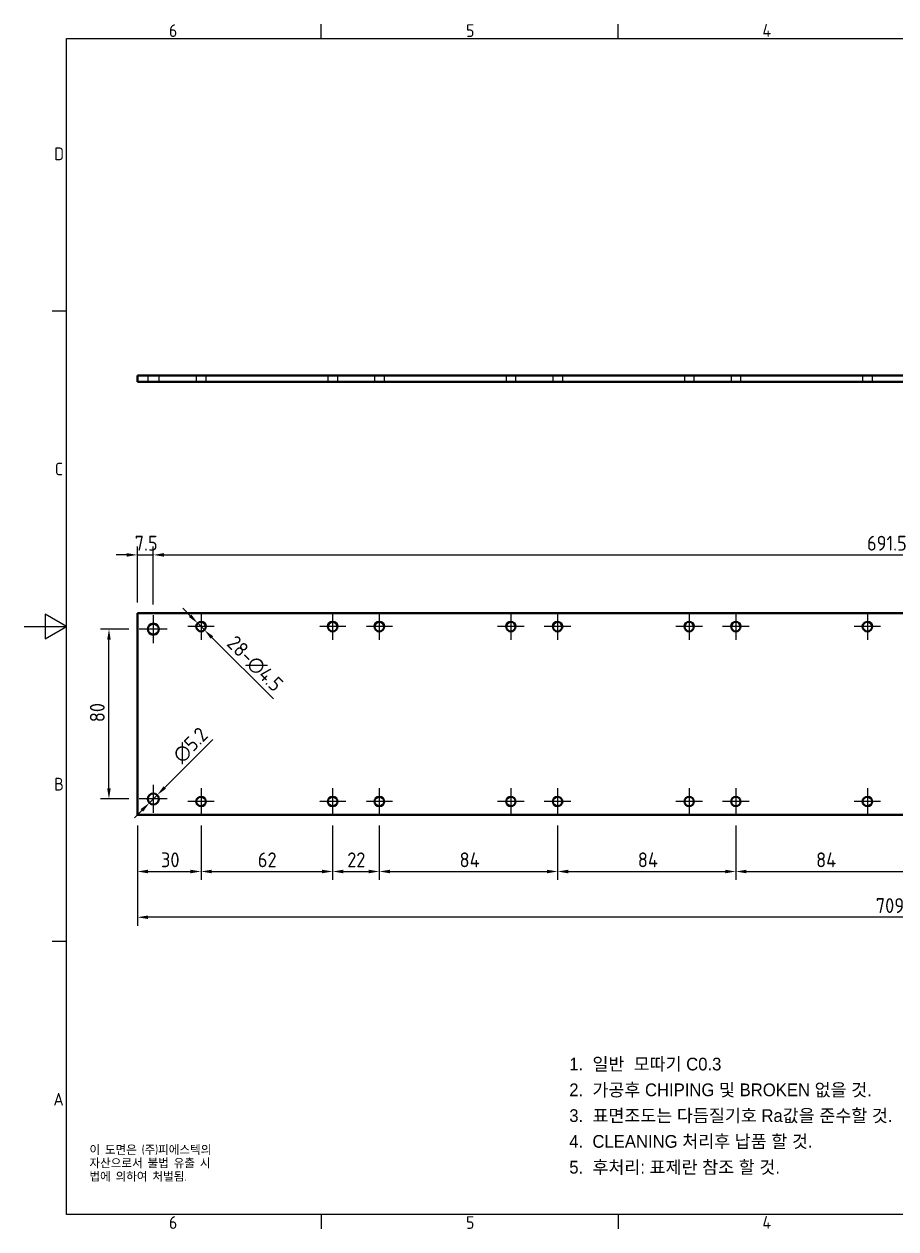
# Model space of a CAD drawing. Header units: millimetres. Extents: x 0 to 840, y 0 to 594.
# Drawn here: x 0 to 411, y 13 to 581 of the extents above; entities that cross this region are included whole.
import ezdxf

# ---------------------------------------------------------------- set-up
doc = ezdxf.new("R2010")
doc.units = ezdxf.units.MM
doc.header["$LTSCALE"] = 2
doc.linetypes.add('CHAIN', pattern=[0.7087, 0.4724, -0.0591, 0.1181, -0.0591])
doc.linetypes.add('DASHED', pattern=[0.2067, 0.1654, -0.0413])
doc.layers.get('0').update_dxf_attribs({"color": 3, "lineweight": 25, "true_color": 0x00ff00})
for name, color, linetype, lineweight, true_color in [('가려진 것(ISO)', 2, 'DASHED', 18, 0xffff00), ('가시적인 것(ISO)', 3, 'Continuous', 40, 0x00ff00), ('기호(ISO)', 5, 'Continuous', 25, 0x0000ff), ('중심 표식(ISO)', 1, 'Continuous', 25, 0xff0000), ('치수(ISO)', 2, 'Continuous', 25, 0xffff00)]:
    doc.layers.add(name, color=color, linetype=linetype, lineweight=lineweight, true_color=true_color)
doc.layers.add('경계(ISO)', color=7, linetype='Continuous', lineweight=25)
doc.styles.add('ISO Proportional', font='arial.ttf')
doc.styles.add('문자 텍스트_PSTEK_POSCO', font='isocp.shx')
doc.styles.add('치수 텍스트_PSTEK_POSCO', font='isocp.shx')
doc.dimstyles.new('치수_PSTEK_POSCO', dxfattribs={"dimscale": 2, "dimtxt": 3.5, "dimasz": 2.5, "dimexe": 2, "dimexo": 2.5, "dimgap": 1, "dimtad": 1, "dimrnd": 1e-08, "dimdsep": 46, "dimtxsty": '치수 텍스트_PSTEK_POSCO', "dimcen": 0.09, "dimdle": 10, "dimclrd": 7, "dimclre": 7, "dimclrt": 2, "dimadec": 1, "dimazin": 2, "dimtfac": 1, "dimtmove": 0, "dimatfit": 3, "dimfxl": 1, "dimtolj": 1, "dimlwd": -1, "dimlwe": -1, "dimarcsym": 0})

# ---------------------------------------------------------------- blocks, each defined once
blk = doc.blocks.new('경계 Default Border')
at = {"layer": '경계(ISO)'}
for p, q in [((70, 287), (70, 290.4)), ((140, 287), (140, 290.4)), ((10, 222.75), (6.6, 222.75)), ((10, 74.25), (6.6, 74.25)), ((70, 10), (70, 6.6)), ((140, 10), (140, 6.6))]:
    blk.add_line(p, q, dxfattribs=at)
at = {"layer": '경계(ISO)', "flags": 128}
for points in [[(10, 10), (10, 287), (410, 287), (410, 10), (10, 10)], [(0, 148.5), (10, 148.5), (5, 151.39), (5, 145.61), (10, 148.5)]]:
    blk.add_lwpolyline(points, dxfattribs=at)
at = {"layer": '경계(ISO)', "color": 2, "true_color": 0xffff00, "char_height": 3, "attachment_point": 7, "style": '문자 텍스트_PSTEK_POSCO'}
for s, insert in [('6', (34.14, 287.37)), ('5', (104.14, 287.37)), ('4', (173.97, 287.4)), ('D', (7.08, 258.35)), ('C', (7.24, 184.1)), ('B', (7.08, 109.85)), ('A', (6.91, 35.62)), ('6', (34.14, 6.57)), ('5', (104.14, 6.57)), ('4', (173.97, 6.6))]:
    blk.add_mtext(s, dxfattribs=dict(at, insert=insert))
blk = doc.blocks.new('*D22')
at = {"layer": 'Defpoints', "color": 0, "transparency": 16777216}
for p in [(60.89, 330.73), (53.39, 303.23), (60.89, 302.33)]:
    blk.add_point(p, dxfattribs=at)
at = {"layer": '치수(ISO)', "color": 7, "transparency": 16777216}
for p, q in [((48.39, 330.73), (43.39, 330.73)), ((53.39, 308.23), (53.39, 334.73)), ((53.39, 330.73), (60.89, 330.73)), ((60.89, 307.33), (60.89, 334.73)), ((65.89, 330.73), (70.89, 330.73))]:
    blk.add_line(p, q, dxfattribs=at)
for points in [[(48.39, 331.56), (48.39, 329.9), (53.39, 330.73)], [(65.89, 331.56), (65.89, 329.9), (60.89, 330.73)]]:
    blk.add_solid(points, dxfattribs=at)
at = {"layer": '치수(ISO)', "color": 2, "transparency": 16777216, "insert": (52.1, 336.23), "char_height": 7, "attachment_point": 4, "style": '치수 텍스트_PSTEK_POSCO'}
blk.add_mtext('\\A1;7.5', dxfattribs=at)
blk = doc.blocks.new('*D23')
at = {"layer": 'Defpoints', "color": 0, "transparency": 16777216}
for p in [(752.39, 330.73), (60.89, 302.33), (752.39, 297.33)]:
    blk.add_point(p, dxfattribs=at)
at = {"layer": '치수(ISO)', "color": 7, "transparency": 16777216}
for p, q in [((60.89, 307.33), (60.89, 334.73)), ((65.89, 330.73), (747.39, 330.73)), ((752.39, 302.33), (752.39, 334.73))]:
    blk.add_line(p, q, dxfattribs=at)
for points in [[(65.89, 331.56), (65.89, 329.9), (60.89, 330.73)], [(747.39, 331.56), (747.39, 329.9), (752.39, 330.73)]]:
    blk.add_solid(points, dxfattribs=at)
at = {"layer": '치수(ISO)', "color": 2, "transparency": 16777216, "insert": (397.19, 336.23), "char_height": 7, "attachment_point": 4, "style": '치수 텍스트_PSTEK_POSCO'}
blk.add_mtext('\\A1;691.5', dxfattribs=at)
blk = doc.blocks.new('*D25')
at = {"layer": 'Defpoints', "color": 0, "transparency": 16777216}
for p in [(53.39, 208.23), (83.39, 208.28), (83.39, 181.54)]:
    blk.add_point(p, dxfattribs=at)
at = {"layer": '치수(ISO)', "color": 7, "transparency": 16777216}
for p, q in [((53.39, 203.23), (53.39, 177.54)), ((83.39, 203.28), (83.39, 177.54)), ((58.39, 181.54), (78.39, 181.54))]:
    blk.add_line(p, q, dxfattribs=at)
for points in [[(58.39, 182.37), (58.39, 180.7), (53.39, 181.54)], [(78.39, 182.37), (78.39, 180.7), (83.39, 181.54)]]:
    blk.add_solid(points, dxfattribs=at)
at = {"layer": '치수(ISO)', "color": 2, "transparency": 16777216, "insert": (64.52, 187.04), "char_height": 7, "attachment_point": 4, "style": '치수 텍스트_PSTEK_POSCO'}
blk.add_mtext('\\A1;30', dxfattribs=at)
blk = doc.blocks.new('*D26')
at = {"layer": 'Defpoints', "color": 0, "transparency": 16777216}
for p in [(83.39, 208.28), (145.39, 208.28), (145.39, 181.54)]:
    blk.add_point(p, dxfattribs=at)
at = {"layer": '치수(ISO)', "color": 7, "transparency": 16777216}
for p, q in [((83.39, 203.28), (83.39, 177.54)), ((145.39, 203.28), (145.39, 177.54)), ((88.39, 181.54), (140.39, 181.54))]:
    blk.add_line(p, q, dxfattribs=at)
for points in [[(88.39, 182.37), (88.39, 180.7), (83.39, 181.54)], [(140.39, 182.37), (140.39, 180.7), (145.39, 181.54)]]:
    blk.add_solid(points, dxfattribs=at)
at = {"layer": '치수(ISO)', "color": 2, "transparency": 16777216, "insert": (110.14, 187.04), "char_height": 7, "attachment_point": 4, "style": '치수 텍스트_PSTEK_POSCO'}
blk.add_mtext('\\A1;62', dxfattribs=at)
blk = doc.blocks.new('*D27')
at = {"layer": 'Defpoints', "color": 0, "transparency": 16777216}
for p in [(145.39, 208.28), (167.39, 208.28), (167.39, 181.54)]:
    blk.add_point(p, dxfattribs=at)
at = {"layer": '치수(ISO)', "color": 7, "transparency": 16777216}
for p, q in [((145.39, 203.28), (145.39, 177.54)), ((167.39, 203.28), (167.39, 177.54)), ((150.39, 181.54), (162.39, 181.54))]:
    blk.add_line(p, q, dxfattribs=at)
for points in [[(150.39, 182.37), (150.39, 180.7), (145.39, 181.54)], [(162.39, 182.37), (162.39, 180.7), (167.39, 181.54)]]:
    blk.add_solid(points, dxfattribs=at)
at = {"layer": '치수(ISO)', "color": 2, "transparency": 16777216, "insert": (152.26, 187.04), "char_height": 7, "attachment_point": 4, "style": '치수 텍스트_PSTEK_POSCO'}
blk.add_mtext('\\A1;22', dxfattribs=at)
blk = doc.blocks.new('*D28')
at = {"layer": 'Defpoints', "color": 0, "transparency": 16777216}
for p in [(167.39, 208.28), (251.39, 208.28), (251.39, 181.54)]:
    blk.add_point(p, dxfattribs=at)
at = {"layer": '치수(ISO)', "color": 7, "transparency": 16777216}
for p, q in [((167.39, 203.28), (167.39, 177.54)), ((251.39, 203.28), (251.39, 177.54)), ((172.39, 181.54), (246.39, 181.54))]:
    blk.add_line(p, q, dxfattribs=at)
for points in [[(172.39, 182.37), (172.39, 180.7), (167.39, 181.54)], [(246.39, 182.37), (246.39, 180.7), (251.39, 181.54)]]:
    blk.add_solid(points, dxfattribs=at)
at = {"layer": '치수(ISO)', "color": 2, "transparency": 16777216, "insert": (205.21, 187.04), "char_height": 7, "attachment_point": 4, "style": '치수 텍스트_PSTEK_POSCO'}
blk.add_mtext('\\A1;84', dxfattribs=at)
blk = doc.blocks.new('*D29')
at = {"layer": 'Defpoints', "color": 0, "transparency": 16777216}
for p in [(251.39, 208.28), (335.39, 208.28), (335.39, 181.54)]:
    blk.add_point(p, dxfattribs=at)
at = {"layer": '치수(ISO)', "color": 7, "transparency": 16777216}
for p, q in [((251.39, 203.28), (251.39, 177.54)), ((335.39, 203.28), (335.39, 177.54)), ((256.39, 181.54), (330.39, 181.54))]:
    blk.add_line(p, q, dxfattribs=at)
for points in [[(256.39, 182.37), (256.39, 180.7), (251.39, 181.54)], [(330.39, 182.37), (330.39, 180.7), (335.39, 181.54)]]:
    blk.add_solid(points, dxfattribs=at)
at = {"layer": '치수(ISO)', "color": 2, "transparency": 16777216, "insert": (289.21, 187.04), "char_height": 7, "attachment_point": 4, "style": '치수 텍스트_PSTEK_POSCO'}
blk.add_mtext('\\A1;84', dxfattribs=at)
blk = doc.blocks.new('*D30')
at = {"layer": 'Defpoints', "color": 0, "transparency": 16777216}
for p in [(335.39, 208.28), (419.39, 208.28), (419.39, 181.54)]:
    blk.add_point(p, dxfattribs=at)
at = {"layer": '치수(ISO)', "color": 7, "transparency": 16777216}
for p, q in [((335.39, 203.28), (335.39, 177.54)), ((419.39, 203.28), (419.39, 177.54)), ((340.39, 181.54), (414.39, 181.54))]:
    blk.add_line(p, q, dxfattribs=at)
for points in [[(340.39, 182.37), (340.39, 180.7), (335.39, 181.54)], [(414.39, 182.37), (414.39, 180.7), (419.39, 181.54)]]:
    blk.add_solid(points, dxfattribs=at)
at = {"layer": '치수(ISO)', "color": 2, "transparency": 16777216, "insert": (373.21, 187.04), "char_height": 7, "attachment_point": 4, "style": '치수 텍스트_PSTEK_POSCO'}
blk.add_mtext('\\A1;84', dxfattribs=at)
blk = doc.blocks.new('*D37')
at = {"layer": 'Defpoints', "color": 0, "transparency": 16777216}
for p in [(39.99, 295.73), (54.29, 295.73), (54.29, 215.73)]:
    blk.add_point(p, dxfattribs=at)
at = {"layer": '치수(ISO)', "color": 7, "transparency": 16777216}
for p, q in [((49.29, 295.73), (35.99, 295.73)), ((39.99, 220.73), (39.99, 290.73)), ((49.29, 215.73), (35.99, 215.73))]:
    blk.add_line(p, q, dxfattribs=at)
for points in [[(39.15, 290.73), (40.82, 290.73), (39.99, 295.73)], [(39.15, 220.73), (40.82, 220.73), (39.99, 215.73)]]:
    blk.add_solid(points, dxfattribs=at)
at = {"layer": '치수(ISO)', "color": 2, "transparency": 16777216, "insert": (34.49, 251.88), "char_height": 7, "attachment_point": 4, "rotation": 90, "style": '치수 텍스트_PSTEK_POSCO'}
blk.add_mtext('\\A1;80', dxfattribs=at)
blk = doc.blocks.new('*D39')
at = {"layer": 'Defpoints', "color": 0, "transparency": 16777216}
for p in [(53.39, 208.23), (762.39, 208.23), (53.39, 159.99)]:
    blk.add_point(p, dxfattribs=at)
at = {"layer": '치수(ISO)', "color": 7, "transparency": 16777216}
for p, q in [((53.39, 203.23), (53.39, 155.99)), ((762.39, 203.23), (762.39, 155.99)), ((757.39, 159.99), (58.39, 159.99))]:
    blk.add_line(p, q, dxfattribs=at)
for points in [[(58.39, 160.82), (58.39, 159.15), (53.39, 159.99)], [(757.39, 160.82), (757.39, 159.15), (762.39, 159.99)]]:
    blk.add_solid(points, dxfattribs=at)
at = {"layer": '치수(ISO)', "color": 2, "transparency": 16777216, "insert": (401.34, 165.49), "char_height": 7, "attachment_point": 4, "style": '치수 텍스트_PSTEK_POSCO'}
blk.add_mtext('\\A1;709', dxfattribs=at)
blk = doc.blocks.new('*D40')
at = {"layer": 'Defpoints', "color": 0, "transparency": 16777216}
for p in [(81.8, 298.52), (84.98, 295.34)]:
    blk.add_point(p, dxfattribs=at)
at = {"layer": '치수(ISO)', "color": 7, "transparency": 16777216}
for p, q in [((78.27, 302.06), (74.73, 305.59)), ((81.8, 298.52), (84.98, 295.34)), ((88.52, 291.8), (117.49, 262.84))]:
    blk.add_line(p, q, dxfattribs=at)
for points in [[(78.85, 302.65), (77.68, 301.47), (81.8, 298.52)], [(89.11, 292.39), (87.93, 291.22), (84.98, 295.34)]]:
    blk.add_solid(points, dxfattribs=at)
at = {"layer": '치수(ISO)', "color": 2, "transparency": 16777216, "insert": (97.36, 290.74), "char_height": 7, "attachment_point": 4, "rotation": 315, "style": '치수 텍스트_PSTEK_POSCO'}
blk.add_mtext('\\A1;28-∅4.5', dxfattribs=at)
blk = doc.blocks.new('*D41')
at = {"layer": 'Defpoints', "color": 0, "transparency": 16777216}
for p in [(62.73, 217.57), (59.05, 213.89)]:
    blk.add_point(p, dxfattribs=at)
at = {"layer": '치수(ISO)', "color": 7, "transparency": 16777216}
for p, q in [((66.27, 221.1), (88.9, 243.74)), ((59.05, 213.89), (62.73, 217.57)), ((55.52, 210.36), (51.98, 206.82))]:
    blk.add_line(p, q, dxfattribs=at)
for points in [[(65.68, 221.69), (66.85, 220.52), (62.73, 217.57)], [(54.93, 210.95), (56.11, 209.77), (59.05, 213.89)]]:
    blk.add_solid(points, dxfattribs=at)
at = {"layer": '치수(ISO)', "color": 2, "transparency": 16777216, "insert": (71.91, 234.53), "char_height": 7, "attachment_point": 4, "rotation": 45, "style": '치수 텍스트_PSTEK_POSCO'}
blk.add_mtext('\\A1;∅5.2', dxfattribs=at)
blk = doc.blocks.new('주석-가공')
at = {"layer": '기호(ISO)', "color": 2, "true_color": 0xffff00, "insert": (-40.78, 13.72), "char_height": 3, "width": 95.5251, "attachment_point": 1, "line_spacing_factor": 1.214608, "style": 'ISO Proportional'}
blk.add_mtext('\\f굴림|b0|i0;\\H3.0000;1.  일반  모따기 C0.3\\P2.  가공후 CHIPING 및 BROKEN 없을 것.\\P3.  표면조도는 다듬질기호 Ra값을 준수할 것.\\P4.  CLEANING 처리후 납품 할 것.\\P5.  후처리: 표제란 참조 할 것.', dxfattribs=at)

msp = doc.modelspace()

# ---------------------------------------------------------------- linework, layer by layer
at = {"layer": '가려진 것(ISO)'}
for p, q in [((58.292, 415.188), (58.292, 412.188)), ((63.492, 415.188), (63.492, 412.188)), ((81.142, 415.188), (81.142, 412.188)), ((85.642, 415.188), (85.642, 412.188)), ((143.142, 415.188), (143.142, 412.188)), ((147.642, 415.188), (147.642, 412.188)), ((165.142, 415.188), (165.142, 412.188)), ((169.642, 415.188), (169.642, 412.188)), ((227.142, 415.188), (227.142, 412.188)), ((231.642, 415.188), (231.642, 412.188)), ((249.142, 415.188), (249.142, 412.188)), ((253.642, 415.188), (253.642, 412.188)), ((311.142, 415.188), (311.142, 412.188)), ((315.642, 415.188), (315.642, 412.188)), ((333.142, 415.188), (333.142, 412.188)), ((337.642, 415.188), (337.642, 412.188)), ((395.142, 415.188), (395.142, 412.188)), ((399.642, 415.188), (399.642, 412.188))]:
    msp.add_line(p, q, dxfattribs=at)
at = {"layer": '가시적인 것(ISO)'}
for p, q in [((53.392, 415.188), (53.392, 412.188)), ((762.392, 415.188), (53.392, 415.188)), ((53.392, 412.188), (762.392, 412.188)), ((53.392, 303.231), (762.392, 303.231)), ((53.392, 303.231), (53.392, 208.231)), ((762.392, 208.231), (53.392, 208.231))]:
    msp.add_line(p, q, dxfattribs=at)
for centre, radius in [((60.892, 295.731), 2.6), ((83.392, 296.931), 2.25), ((145.392, 296.931), 2.25), ((167.392, 296.931), 2.25), ((229.392, 296.931), 2.25), ((251.392, 296.931), 2.25), ((313.392, 296.931), 2.25), ((335.392, 296.931), 2.25), ((397.392, 296.931), 2.25), ((60.892, 215.731), 2.6), ((83.392, 214.531), 2.25), ((145.392, 214.531), 2.25), ((167.392, 214.531), 2.25), ((229.392, 214.531), 2.25), ((251.392, 214.531), 2.25), ((313.392, 214.531), 2.25), ((335.392, 214.531), 2.25), ((397.392, 214.531), 2.25)]:
    msp.add_circle(centre, radius, dxfattribs=at)
at = {"layer": '중심 표식(ISO)', "linetype": 'CHAIN'}
for p, q in [((60.892, 302.331), (60.892, 289.131)), ((83.392, 303.181), (83.392, 290.681)), ((145.392, 303.181), (145.392, 290.681)), ((167.392, 303.181), (167.392, 290.681)), ((229.392, 303.181), (229.392, 290.681)), ((251.392, 303.181), (251.392, 290.681)), ((313.392, 303.181), (313.392, 290.681)), ((335.392, 303.181), (335.392, 290.681)), ((397.392, 303.181), (397.392, 290.681)), ((67.492, 295.731), (54.292, 295.731)), ((89.642, 296.931), (77.142, 296.931)), ((151.642, 296.931), (139.142, 296.931)), ((173.642, 296.931), (161.142, 296.931)), ((235.642, 296.931), (223.142, 296.931)), ((257.642, 296.931), (245.142, 296.931)), ((319.642, 296.931), (307.142, 296.931)), ((341.642, 296.931), (329.142, 296.931)), ((403.642, 296.931), (391.142, 296.931)), ((60.892, 222.331), (60.892, 209.131)), ((67.492, 215.731), (54.292, 215.731)), ((83.392, 220.781), (83.392, 208.281)), ((145.392, 220.781), (145.392, 208.281)), ((167.392, 220.781), (167.392, 208.281)), ((229.392, 220.781), (229.392, 208.281)), ((251.392, 220.781), (251.392, 208.281)), ((313.392, 220.781), (313.392, 208.281)), ((335.392, 220.781), (335.392, 208.281)), ((397.392, 220.781), (397.392, 208.281)), ((89.642, 214.531), (77.142, 214.531)), ((151.642, 214.531), (139.142, 214.531)), ((173.642, 214.531), (161.142, 214.531)), ((235.642, 214.531), (223.142, 214.531)), ((257.642, 214.531), (245.142, 214.531)), ((319.642, 214.531), (307.142, 214.531)), ((341.642, 214.531), (329.142, 214.531)), ((403.642, 214.531), (391.142, 214.531))]:
    msp.add_line(p, q, dxfattribs=at)

# ---------------------------------------------------------------- block references
at = {"xscale": 2, "yscale": 2, "zscale": 2}
for name, p in [('경계 Default Border', (0, 0)), ('주석-가공', (338.471, 66.378))]:
    msp.add_blockref(name, p, dxfattribs=at)

# ---------------------------------------------------------------- texts
at = {"layer": '기호(ISO)', "color": 7, "insert": (30.789, 52.457), "char_height": 4, "width": 102.48028, "attachment_point": 1, "line_spacing_factor": 0.944221, "style": '문자 텍스트_PSTEK_POSCO'}
msp.add_mtext('{이 도면은 (주)피에스텍의\\P자산으로서 불법 유출 시 \\P법에 의하여 처벌됨.}', dxfattribs=at)

# ---------------------------------------------------------------- dimensions: what is measured, and where the dimension line sits
at = {"layer": '치수(ISO)', "color": 7}
for base, p1, p2, angle, override, picture, middle in [((60.892, 330.731), (53.392, 303.231), (60.892, 302.331), 180, {"dimdec": 2, "dimtp": 0, "dimtm": 0, "dimtdec": 2, "dimtofl": 1, "dimatfit": 1}, '*D22', (57.142, 330.731)), ((752.392, 330.731), (60.892, 302.331), (752.392, 297.331), 180, {"dimdec": 2, "dimtp": 0, "dimtm": 0, "dimtdec": 2, "dimtofl": 0, "dimatfit": 1}, '*D23', (406.662, 330.731)), ((39.988, 295.731), (54.292, 215.731), (54.292, 295.731), 90, {"dimdec": 2, "dimtp": 0, "dimtm": 0, "dimtdec": 2, "dimtofl": 0, "dimatfit": 1}, '*D37', (39.988, 255.731)), ((83.392, 181.538), (53.392, 208.231), (83.392, 208.281), 180, {"dimdec": 2, "dimtp": 0, "dimtm": 0, "dimtdec": 2, "dimtofl": 0, "dimatfit": 1}, '*D25', (68.372, 181.538)), ((53.392, 159.986), (762.392, 208.231), (53.392, 208.231), 180, {"dimdec": 2, "dimtp": 0, "dimtm": 0, "dimtdec": 2, "dimtofl": 0, "dimatfit": 1}, '*D39', (407.892, 159.986)), ((145.392, 181.538), (83.392, 208.281), (145.392, 208.281), 180, {"dimdec": 2, "dimtp": 0, "dimtm": 0, "dimtdec": 2, "dimtofl": 0, "dimatfit": 1}, '*D26', (114.412, 181.538)), ((167.392, 181.538), (145.392, 208.281), (167.392, 208.281), 180, {"dimdec": 2, "dimtp": 0, "dimtm": 0, "dimtdec": 2, "dimtofl": 0, "dimatfit": 1}, '*D27', (156.412, 181.538)), ((251.392, 181.538), (167.392, 208.281), (251.392, 208.281), 180, {"dimdec": 2, "dimtp": 0, "dimtm": 0, "dimtdec": 2, "dimtofl": 0, "dimatfit": 1}, '*D28', (209.412, 181.538)), ((335.392, 181.538), (251.392, 208.281), (335.392, 208.281), 180, {"dimdec": 2, "dimtp": 0, "dimtm": 0, "dimtdec": 2, "dimtofl": 0, "dimatfit": 1}, '*D29', (293.412, 181.538)), ((419.392, 181.538), (335.392, 208.281), (419.392, 208.281), 180, {"dimdec": 2, "dimtp": 0, "dimtm": 0, "dimtdec": 2, "dimtofl": 0, "dimatfit": 1}, '*D30', (377.412, 181.538))]:
    dim = msp.add_linear_dim(base=base, p1=p1, p2=p2, angle=angle, dimstyle='치수_PSTEK_POSCO', override=override, dxfattribs=at)
    dim.commit()
    dim.dimension.update_dxf_attribs({"geometry": picture, "text_midpoint": middle, "dimtype": 160})
dim = msp.add_diameter_dim_2p(p1=(81.801, 298.522), p2=(84.983, 295.34), text='28-<>', dimstyle='치수_PSTEK_POSCO', override={"dimdec": 2, "dimlfac": 1, "dimtp": 0, "dimtm": 0, "dimtdec": 2, "dimatfit": 2}, dxfattribs=at)
dim.commit()
dim.dimension.update_dxf_attribs({"geometry": '*D40', "text_midpoint": (104.77, 275.552), "dimtype": 163})
dim = msp.add_diameter_dim_2p(p1=(59.053, 213.892), p2=(62.73, 217.569), dimstyle='치수_PSTEK_POSCO', override={"dimdec": 2, "dimlfac": 1, "dimtp": 0, "dimtm": 0, "dimtdec": 2, "dimatfit": 2}, dxfattribs=at)
dim.commit()
dim.dimension.update_dxf_attribs({"geometry": '*D41', "text_midpoint": (81.642, 236.481), "dimtype": 163})

doc.saveas('drawing.dxf')
